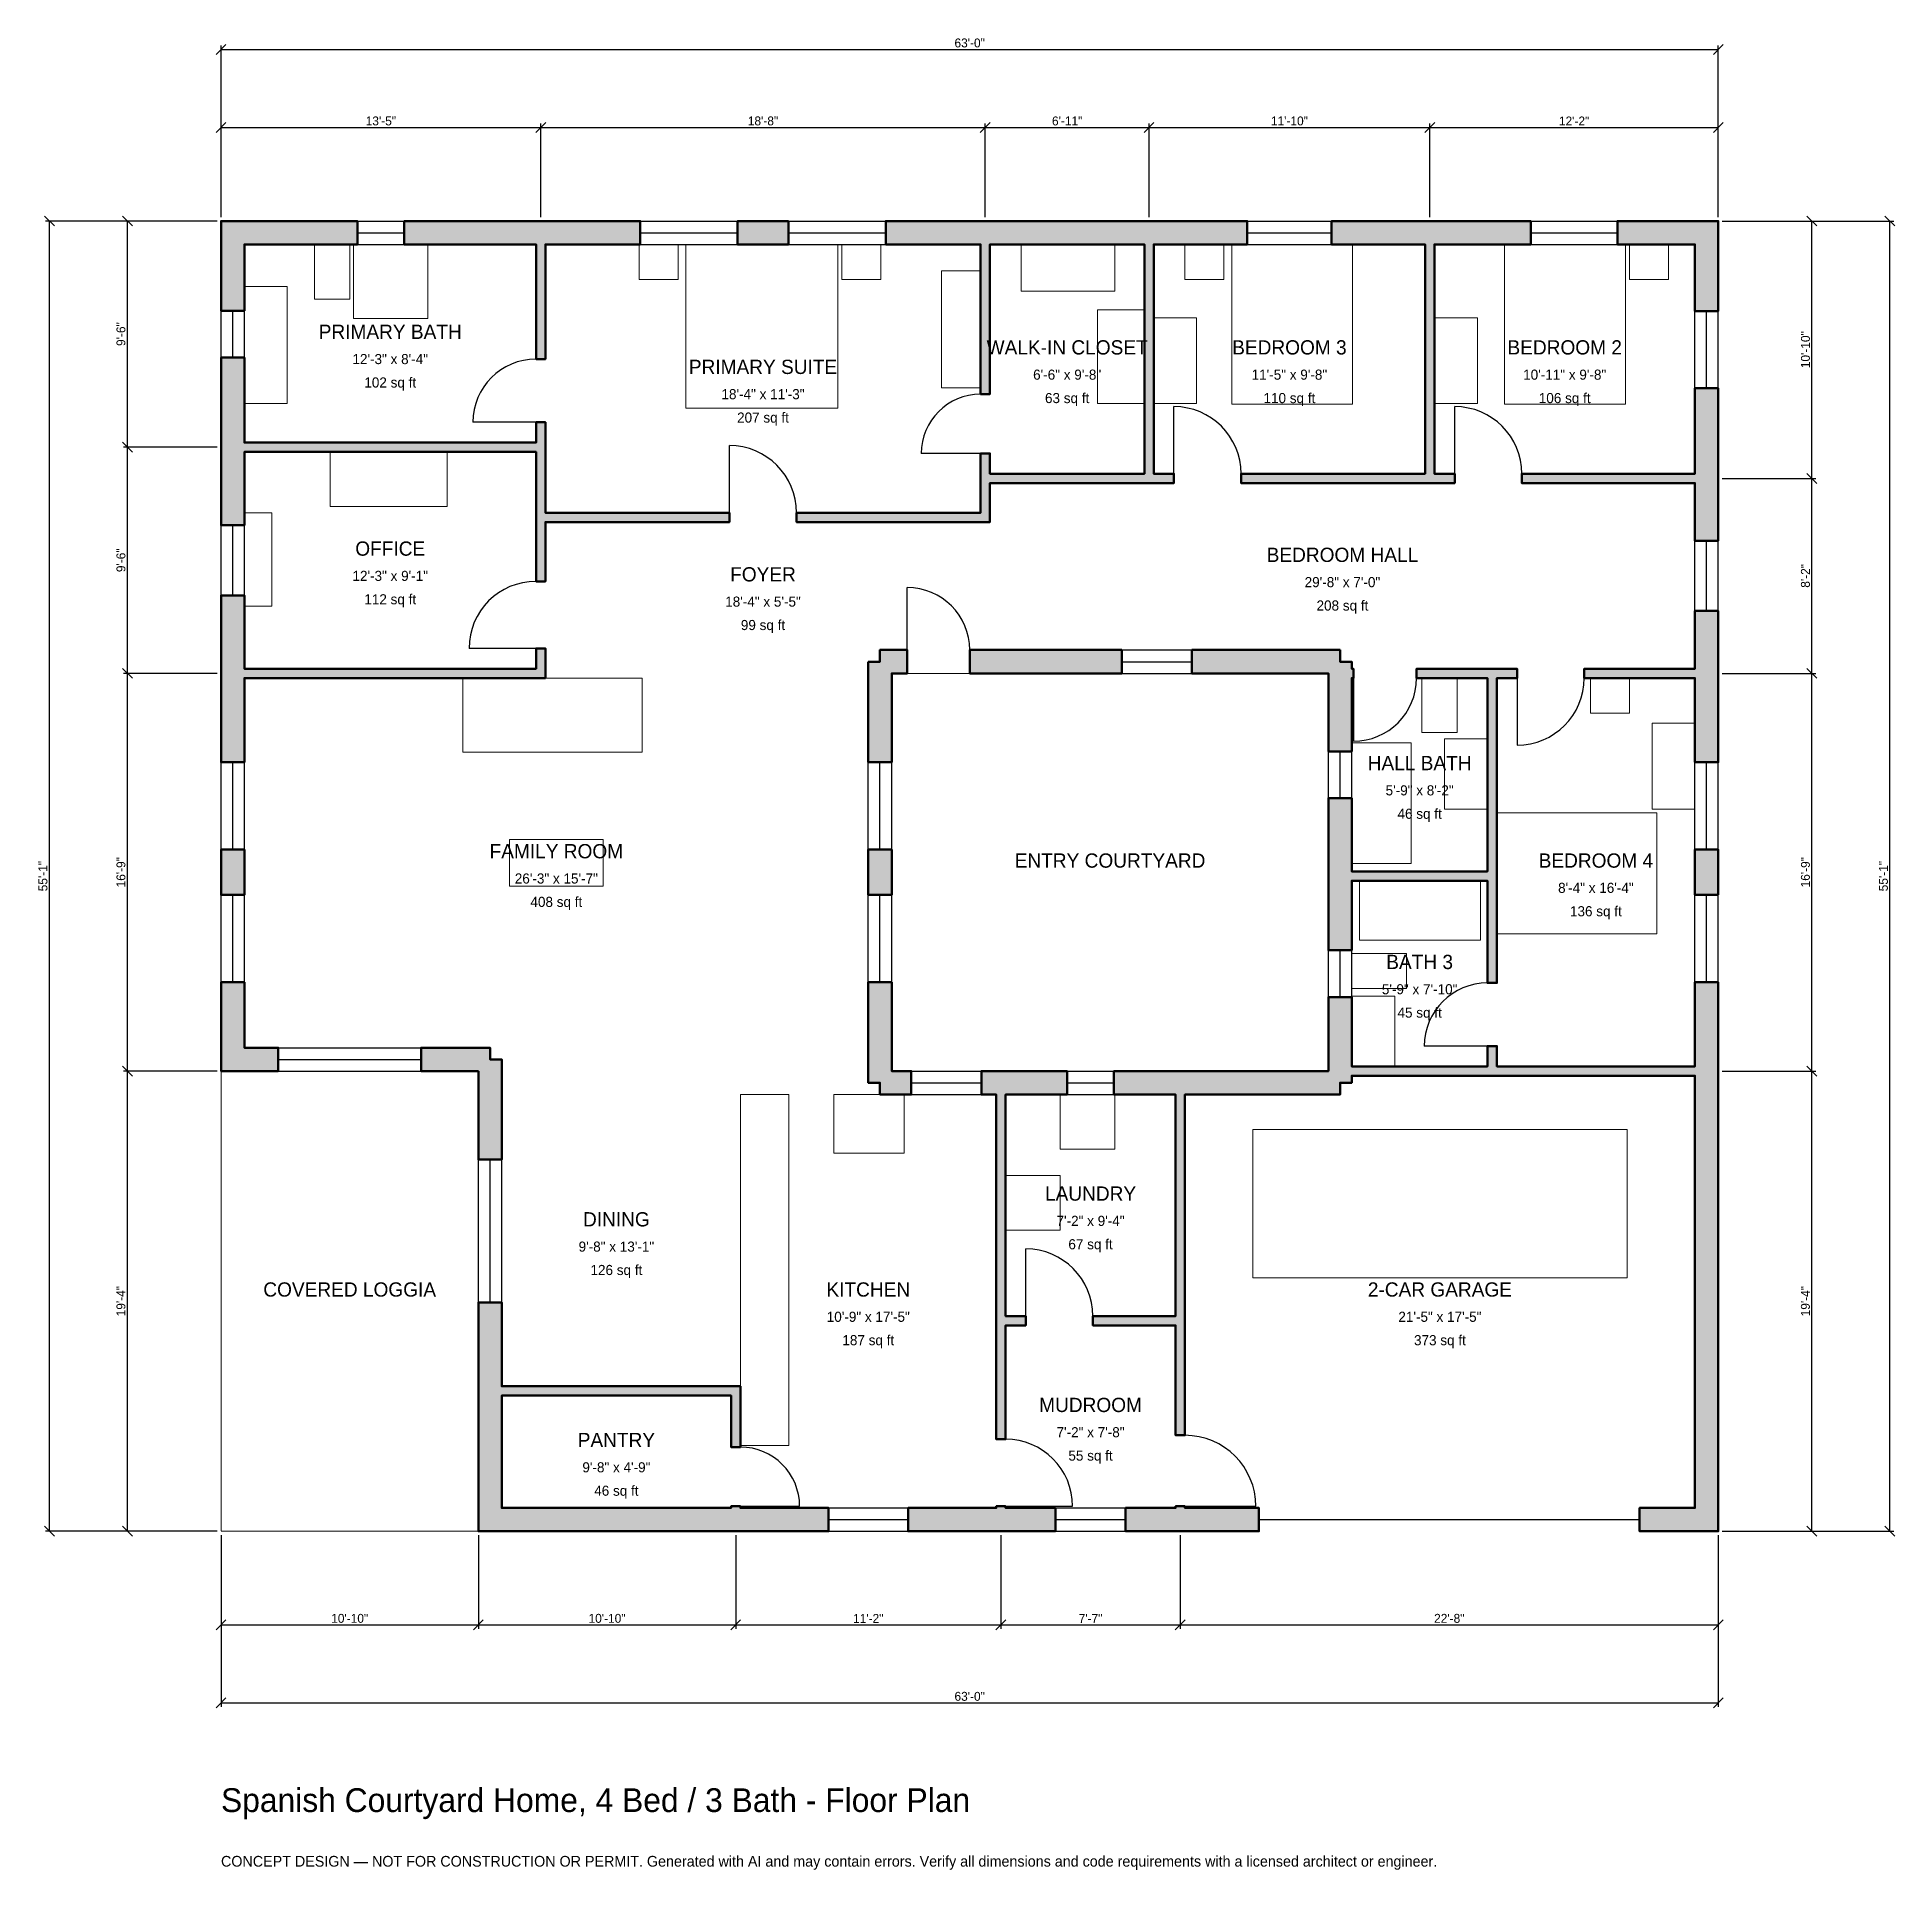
# Model space of a CAD drawing. Header units: inches. Extents: x -93 to 845, y -171 to 754.
import ezdxf
from ezdxf.enums import TextEntityAlignment as Align

# ---------------------------------------------------------------- set-up
doc = ezdxf.new("R2010")
doc.units = ezdxf.units.IN
doc.header["$MEASUREMENT"] = 0
doc.linetypes.add('DASHED', pattern=[0.6, 0.5, -0.1])
for name, color, linetype, lineweight in [('A-ANNO-DIMS', 1, 'Continuous', 13), ('A-ANNO-TEXT', 7, 'Continuous', 18), ('A-AREA-IDEN', 7, 'Continuous', 18), ('A-DOOR', 2, 'Continuous', 25), ('A-FLOR-FIXT', 9, 'Continuous', 13), ('A-FURN', 9, 'Continuous', 13), ('A-GLAZ', 4, 'Continuous', 25), ('A-SITE-PAVE', 8, 'Continuous', 13), ('A-WALL', 7, 'Continuous', 50), ('A-WALL-PATT', 8, 'Continuous', 13)]:
    doc.layers.add(name, color=color, linetype=linetype, lineweight=lineweight)
doc.dimstyles.new('PLAN', dxfattribs={"dimtxt": 4.5, "dimasz": 3, "dimexe": 2, "dimexo": 2, "dimgap": 1, "dimtad": 1, "dimdec": 0, "dimlunit": 4, "dimtsz": 2.5, "dimcen": 2.5, "dimclrd": 1, "dimclre": 1, "dimazin": 3, "dimtfac": 1, "dimtmove": 0, "dimatfit": 3})

msp = doc.modelspace()

# ---------------------------------------------------------------- hatches: boundary and pattern name
at = {"layer": 'A-WALL-PATT'}
h = msp.add_hatch(dxfattribs=at)
h.set_pattern_fill('ANSI31', color=8, scale=0.8)
h.paths.add_polyline_path([(253.937, 0), (141.7323, 0), (141.7323, 0), (129.9213, 0), (129.9213, 0), (129.9212, 0), (129.9212, 11.811), (129.9213, 11.811), (129.9213, 64.9606), (129.9213, 68.5039), (129.9212, 68.5039), (129.9212, 73.2283), (129.9213, 73.2283), (129.9213, 76.7717), (129.9213, 115.5512), (141.7323, 115.5512), (141.7323, 76.7717), (141.7323, 73.2283), (257.4803, 73.2283), (262.2047, 73.2283), (262.2047, 68.5039), (262.2047, 42.5197), (257.4803, 42.5197), (257.4803, 68.5039), (141.7323, 68.5039), (141.7323, 64.9606), (141.7323, 11.811), (253.937, 11.811), (257.4803, 11.811), (257.4803, 12.5984), (262.2047, 12.5984), (262.2047, 11.811), (265.748, 11.811), (306.6929, 11.811), (306.6929, 0), (265.748, 0), (262.2047, 0), (262.2047, 0), (257.4803, 0), (257.4803, 0), (253.937, 0)])
h.paths.add_polyline_path([(129.9213, 232.2835), (100.9843, 232.2835), (100.9843, 244.0945), (135.8268, 244.0945), (135.8268, 238.189), (141.7323, 238.189), (141.7323, 187.5984), (129.9213, 187.5984), (129.9213, 232.2835)])
h.paths.add_polyline_path([(11.811, 232.2835), (11.811, 232.2834), (0, 232.2834), (0, 232.2834), (0, 232.2835), (0, 232.2835), (0, 244.0945), (0, 244.0945), (0, 277.1654), (11.811, 277.1654), (11.811, 244.0945), (28.937, 244.0945), (28.937, 232.2835), (11.811, 232.2835)])
h.paths.add_polyline_path([(0, 344.0945), (11.811, 344.0945), (11.811, 321.2598), (0, 321.2598), (0, 344.0945)])
h.paths.add_polyline_path([(0, 427.1654), (0, 430.7087), (0, 430.7087), (0, 435.4331), (0, 435.4331), (0, 438.9764), (0, 472.4409), (11.811, 472.4409), (11.811, 438.9764), (11.811, 435.4331), (159.0551, 435.4331), (159.0551, 445.6693), (163.7795, 445.6693), (163.7795, 435.4331), (163.7795, 430.7087), (159.0551, 430.7087), (11.811, 430.7087), (11.811, 427.1654), (11.811, 388.189), (0, 388.189), (0, 427.1654)])
h.paths.add_polyline_path([(0, 541.3386), (0, 544.8819), (0, 544.8819), (0, 549.6063), (0, 549.6063), (0, 553.1496), (0, 592.5197), (11.811, 592.5197), (11.811, 553.1496), (11.811, 549.6063), (159.0551, 549.6063), (159.0551, 559.8425), (163.7795, 559.8425), (163.7795, 549.6063), (163.7795, 544.8819), (163.7795, 514.1732), (256.6929, 514.1732), (256.6929, 509.4488), (163.7795, 509.4488), (163.7795, 479.5276), (159.0551, 479.5276), (159.0551, 509.4488), (159.0551, 514.1732), (159.0551, 544.8819), (11.811, 544.8819), (11.811, 541.3386), (11.811, 507.874), (0, 507.874), (0, 541.3386)])
h.paths.add_polyline_path([(0, 649.6063), (0, 649.6063), (0, 661.4173), (0, 661.4173), (0, 661.4174), (0, 661.4174), (11.811, 661.4174), (11.811, 661.4173), (68.8976, 661.4173), (68.8976, 649.6063), (11.811, 649.6063), (11.811, 616.1417), (0, 616.1417), (0, 649.6063)])
h.paths.add_polyline_path([(155.5118, 661.4173), (159.0551, 661.4173), (159.0551, 661.4174), (163.7795, 661.4174), (163.7795, 661.4173), (167.3228, 661.4173), (211.6142, 661.4173), (211.6142, 649.6063), (167.3228, 649.6063), (163.7795, 649.6063), (163.7795, 591.7323), (159.0551, 591.7323), (159.0551, 649.6063), (155.5118, 649.6063), (92.5197, 649.6063), (92.5197, 661.4173), (155.5118, 661.4173)])
h.paths.add_polyline_path([(286.4173, 661.4173), (286.4173, 649.6063), (260.8268, 649.6063), (260.8268, 661.4173), (286.4173, 661.4173)])
h.paths.add_polyline_path([(379.9213, 661.4173), (383.4646, 661.4173), (383.4646, 661.4174), (388.189, 661.4174), (388.189, 661.4173), (391.7323, 661.4173), (462.5984, 661.4173), (466.1417, 661.4173), (466.1417, 661.4174), (470.8661, 661.4174), (470.8661, 661.4173), (474.4094, 661.4173), (518.1102, 661.4173), (518.1102, 649.6063), (474.4094, 649.6063), (470.8661, 649.6063), (470.8661, 533.8583), (481.1024, 533.8583), (481.1024, 529.1339), (470.8661, 529.1339), (466.1417, 529.1339), (388.189, 529.1339), (388.189, 514.1732), (388.189, 509.4488), (383.4646, 509.4488), (290.5512, 509.4488), (290.5512, 514.1732), (383.4646, 514.1732), (383.4646, 529.1339), (383.4646, 533.8583), (383.4646, 544.0945), (388.189, 544.0945), (388.189, 533.8583), (466.1417, 533.8583), (466.1417, 649.6063), (462.5984, 649.6063), (391.7323, 649.6063), (388.189, 649.6063), (388.189, 574.0157), (383.4646, 574.0157), (383.4646, 649.6063), (379.9213, 649.6063), (335.6299, 649.6063), (335.6299, 661.4173), (379.9213, 661.4173)])
h.paths.add_polyline_path([(604.3307, 661.4173), (607.874, 661.4173), (607.874, 661.4174), (612.5984, 661.4174), (612.5984, 661.4173), (616.1417, 661.4173), (661.2205, 661.4173), (661.2205, 649.6063), (616.1417, 649.6063), (612.5984, 649.6063), (612.5984, 533.8583), (622.8346, 533.8583), (622.8346, 529.1339), (612.5984, 529.1339), (607.874, 529.1339), (514.9606, 529.1339), (514.9606, 533.8583), (607.874, 533.8583), (607.874, 649.6063), (604.3307, 649.6063), (560.6299, 649.6063), (560.6299, 661.4173), (604.3307, 661.4173)])
h.paths.add_polyline_path([(744.0945, 661.4173), (744.0945, 661.4174), (755.9055, 661.4174), (755.9055, 661.4173), (755.9056, 661.4173), (755.9056, 649.6063), (755.9055, 649.6063), (755.9055, 615.9449), (744.0945, 615.9449), (744.0945, 649.6063), (704.9213, 649.6063), (704.9213, 661.4173), (744.0945, 661.4173)])
h.paths.add_polyline_path([(755.9055, 537.4016), (755.9055, 537.4016), (755.9055, 533.8583), (755.9056, 533.8583), (755.9056, 529.1339), (755.9055, 529.1339), (755.9055, 500), (744.0945, 500), (744.0945, 525.5906), (744.0945, 525.5906), (744.0945, 529.1339), (656.6929, 529.1339), (656.6929, 533.8583), (744.0945, 533.8583), (744.0945, 576.9685), (755.9055, 576.9685), (755.9055, 537.4016)])
h.paths.add_polyline_path([(755.9055, 435.4331), (755.9056, 435.4331), (755.9056, 430.7087), (755.9055, 430.7087), (755.9055, 427.1654), (755.9055, 427.1654), (755.9055, 388.189), (744.0945, 388.189), (744.0945, 430.7087), (688.189, 430.7087), (688.189, 435.4331), (744.0945, 435.4331), (744.0945, 438.9764), (744.0945, 438.9764), (744.0945, 464.5669), (755.9055, 464.5669), (755.9055, 435.4331)])
h.paths.add_polyline_path([(755.9055, 321.2598), (744.0945, 321.2598), (744.0945, 344.0945), (755.9055, 344.0945), (755.9055, 321.2598)])
h.paths.add_polyline_path([(755.9055, 238.189), (755.9055, 238.189), (755.9055, 234.6457), (755.9056, 234.6457), (755.9056, 229.9213), (755.9055, 229.9213), (755.9055, 11.811), (755.9056, 11.811), (755.9056, 0), (755.9056, 0), (755.9055, 0), (755.9055, 0), (744.0945, 0), (744.0945, 0), (716.1417, 0), (716.1417, 11.811), (744.0945, 11.811), (744.0945, 226.378), (744.0945, 226.378), (744.0945, 229.9213), (644.0945, 229.9213), (639.3701, 229.9213), (570.8661, 229.9213), (570.8661, 226.378), (564.9606, 226.378), (564.9606, 220.4724), (490.1575, 220.4724), (486.6142, 220.4724), (486.6142, 108.6614), (486.6142, 103.937), (486.6142, 48.4252), (481.8898, 48.4252), (481.8898, 103.937), (440.1575, 103.937), (440.1575, 108.6614), (481.8898, 108.6614), (481.8898, 220.4724), (478.3465, 220.4724), (450.7874, 220.4724), (450.7874, 232.2835), (478.3465, 232.2835), (481.8898, 232.2835), (481.8898, 232.2835), (486.6142, 232.2835), (486.6142, 232.2835), (490.1575, 232.2835), (556.6929, 232.2835), (556.6929, 232.2835), (559.0551, 232.2835), (559.0551, 234.6457), (559.0551, 234.6457), (559.0551, 269.685), (570.8661, 269.685), (570.8661, 234.6457), (639.3701, 234.6457), (639.3701, 244.8819), (644.0945, 244.8819), (644.0945, 234.6457), (744.0945, 234.6457), (744.0945, 277.1654), (755.9055, 277.1654), (755.9055, 238.189)])
h.paths.add_polyline_path([(490.1575, 0), (486.6142, 0), (486.6142, 0), (481.8898, 0), (481.8898, 0), (478.3465, 0), (456.6929, 0), (456.6929, 11.811), (478.3465, 11.811), (481.8898, 11.811), (481.8898, 12.5984), (486.6142, 12.5984), (486.6142, 11.811), (490.1575, 11.811), (524.0157, 11.811), (524.0157, 0), (490.1575, 0)])
h.paths.add_polyline_path([(399.6063, 0), (396.063, 0), (396.063, 0), (391.3386, 0), (391.3386, 0), (387.7953, 0), (346.8504, 0), (346.8504, 11.811), (387.7953, 11.811), (391.3386, 11.811), (391.3386, 12.5984), (396.063, 12.5984), (396.063, 11.811), (399.6063, 11.811), (421.2598, 11.811), (421.2598, 0), (399.6063, 0)])
h.paths.add_polyline_path([(391.3386, 103.937), (391.3386, 108.6614), (391.3386, 220.4724), (387.7953, 220.4724), (383.8583, 220.4724), (383.8583, 232.2835), (387.7953, 232.2835), (391.3386, 232.2835), (391.3386, 232.2835), (396.063, 232.2835), (396.063, 232.2835), (399.6063, 232.2835), (427.1654, 232.2835), (427.1654, 220.4724), (399.6063, 220.4724), (396.063, 220.4724), (396.063, 108.6614), (406.2992, 108.6614), (406.2992, 103.937), (396.063, 103.937), (396.063, 46.4567), (391.3386, 46.4567), (391.3386, 103.937)])
h.paths.add_polyline_path([(332.6772, 220.4724), (332.6772, 226.378), (326.7717, 226.378), (326.7717, 277.1654), (338.5827, 277.1654), (338.5827, 232.2835), (348.4252, 232.2835), (348.4252, 220.4724), (332.6772, 220.4724)])
h.paths.add_polyline_path([(326.7717, 344.0945), (338.5827, 344.0945), (338.5827, 321.2598), (326.7717, 321.2598), (326.7717, 344.0945)])
h.paths.add_polyline_path([(326.7717, 438.9764), (332.6772, 438.9764), (332.6772, 444.8819), (346.4567, 444.8819), (346.4567, 433.0709), (338.5827, 433.0709), (338.5827, 388.189), (326.7717, 388.189), (326.7717, 438.9764)])
h.paths.add_polyline_path([(379.9213, 444.8819), (391.7323, 444.8819), (454.7244, 444.8819), (454.7244, 433.0709), (391.7323, 433.0709), (379.9213, 433.0709), (377.9528, 433.0709), (377.9528, 444.8819), (379.9213, 444.8819)])
h.paths.add_polyline_path([(564.9606, 444.8819), (564.9606, 438.9764), (570.8661, 438.9764), (570.8661, 435.4331), (571.6535, 435.4331), (571.6535, 430.7087), (570.8661, 430.7087), (570.8661, 393.7008), (559.0551, 393.7008), (559.0551, 430.7087), (559.0551, 430.7087), (559.0551, 433.0708), (556.6929, 433.0708), (556.6929, 433.0709), (490.1575, 433.0709), (490.1575, 444.8819), (564.9606, 444.8819)])
h.paths.add_polyline_path([(639.3701, 435.4331), (644.0945, 435.4331), (654.3307, 435.4331), (654.3307, 430.7087), (644.0945, 430.7087), (644.0945, 333.0709), (644.0945, 328.3465), (644.0945, 276.7717), (639.3701, 276.7717), (639.3701, 328.3465), (570.8661, 328.3465), (570.8661, 324.8031), (570.8661, 293.3071), (559.0551, 293.3071), (559.0551, 324.8031), (559.0551, 328.3465), (559.0551, 328.3465), (559.0551, 333.0709), (559.0551, 333.0709), (559.0551, 336.6142), (559.0551, 370.0787), (570.8661, 370.0787), (570.8661, 336.6142), (570.8661, 333.0709), (639.3701, 333.0709), (639.3701, 430.7087), (603.5433, 430.7087), (603.5433, 435.4331), (639.3701, 435.4331)])

# ---------------------------------------------------------------- linework, layer by layer
at = {"layer": 'A-DOOR'}
for p, q in [((481.1024, 533.8583), (481.1024, 567.7165)), ((622.8346, 533.8583), (622.8346, 567.7165)), ((159.0551, 559.8425), (127.1654, 559.8425)), ((256.6929, 514.1732), (256.6929, 548.0315)), ((383.4646, 544.0945), (353.5433, 544.0945)), ((346.4567, 444.8819), (346.4567, 476.378)), ((159.0551, 445.6693), (125.1969, 445.6693)), ((571.6535, 430.7087), (571.6535, 398.8189)), ((654.3307, 430.7087), (654.3307, 396.8504)), ((639.3701, 244.8819), (607.4803, 244.8819)), ((406.2992, 108.6614), (406.2992, 142.5197)), ((262.2047, 12.5984), (292.126, 12.5984)), ((396.063, 12.5984), (429.9213, 12.5984)), ((486.6142, 12.5984), (522.4409, 12.5984))]:
    msp.add_line(p, q, dxfattribs=at)
at = {"layer": 'A-DOOR', "linetype": 'DASHED'}
msp.add_line((524.0157, 5.9055), (716.1417, 5.9055), dxfattribs=at)
at = {"layer": 'A-DOOR'}
for centre, radius, start, end in [((159.0551, 559.8425), 31.8898, 90, 180), ((383.4646, 544.0945), 29.9213, 90, 180), ((481.1024, 533.8583), 33.8583, 0, 90), ((622.8346, 533.8583), 33.8583, 0, 90), ((256.6929, 514.1732), 33.8583, 0, 90), ((159.0551, 445.6693), 33.8583, 90, 180), ((346.4567, 444.8819), 31.4961, 0, 90), ((571.6535, 430.7087), 31.8898, 270, 360), ((654.3307, 430.7087), 33.8583, 270, 360), ((639.3701, 244.8819), 31.8898, 90, 180), ((406.2992, 108.6614), 33.8583, 0, 90), ((486.6142, 12.5984), 35.8268, 0, 90), ((262.2047, 12.5984), 29.9213, 0, 90), ((396.063, 12.5984), 33.8583, 0, 90)]:
    msp.add_arc(centre, radius, start, end, dxfattribs=at)
at = {"layer": 'A-FLOR-FIXT'}
for points in [[(47.2441, 622.0472), (64.9606, 622.0472), (64.9606, 649.6063), (47.2441, 649.6063)], [(66.9291, 612.2047), (104.3307, 612.2047), (104.3307, 649.6063), (66.9291, 649.6063)], [(11.811, 569.2913), (33.4646, 569.2913), (33.4646, 628.3465), (11.811, 628.3465)], [(606.2992, 403.1496), (624.0157, 403.1496), (624.0157, 430.7087), (606.2992, 430.7087)], [(570.8661, 337.0079), (600.7874, 337.0079), (600.7874, 398.0315), (570.8661, 398.0315)], [(617.7165, 364.5669), (639.3701, 364.5669), (639.3701, 400), (617.7165, 400)], [(574.8031, 298.4252), (635.8268, 298.4252), (635.8268, 328.3465), (574.8031, 328.3465)], [(570.8661, 274.0157), (598.4252, 274.0157), (598.4252, 291.7323), (570.8661, 291.7323)], [(570.8661, 234.6457), (592.5197, 234.6457), (592.5197, 270.0787), (570.8661, 270.0787)], [(262.2047, 43.3071), (286.6142, 43.3071), (286.6142, 220.4724), (262.2047, 220.4724)]]:
    msp.add_lwpolyline(points, close=True, dxfattribs=at)
at = {"layer": 'A-FURN'}
for points in [[(211.0236, 631.8898), (230.7087, 631.8898), (230.7087, 649.6063), (211.0236, 649.6063)], [(234.6457, 566.9291), (311.4173, 566.9291), (311.4173, 649.6063), (234.6457, 649.6063)], [(313.3858, 631.8898), (333.0709, 631.8898), (333.0709, 649.6063), (313.3858, 649.6063)], [(403.937, 625.9843), (451.1811, 625.9843), (451.1811, 649.6063), (403.937, 649.6063)], [(486.6142, 631.8898), (506.2992, 631.8898), (506.2992, 649.6063), (486.6142, 649.6063)], [(510.2362, 568.8976), (571.2598, 568.8976), (571.2598, 649.6063), (510.2362, 649.6063)], [(648.0315, 568.8976), (709.0551, 568.8976), (709.0551, 649.6063), (648.0315, 649.6063)], [(711.0236, 631.8898), (730.7087, 631.8898), (730.7087, 649.6063), (711.0236, 649.6063)], [(363.7795, 577.1654), (383.4646, 577.1654), (383.4646, 636.2205), (363.7795, 636.2205)], [(442.5197, 569.2913), (466.1417, 569.2913), (466.1417, 616.5354), (442.5197, 616.5354)], [(470.8661, 569.2913), (492.5197, 569.2913), (492.5197, 612.5984), (470.8661, 612.5984)], [(612.5984, 569.2913), (634.252, 569.2913), (634.252, 612.5984), (612.5984, 612.5984)], [(55.1181, 517.3228), (114.1732, 517.3228), (114.1732, 544.8819), (55.1181, 544.8819)], [(11.811, 466.9291), (25.5906, 466.9291), (25.5906, 514.1732), (11.811, 514.1732)], [(122.0472, 393.3071), (212.5984, 393.3071), (212.5984, 430.7087), (122.0472, 430.7087)], [(691.3386, 412.9921), (711.0236, 412.9921), (711.0236, 430.7087), (691.3386, 430.7087)], [(722.4409, 364.5669), (744.0945, 364.5669), (744.0945, 407.874), (722.4409, 407.874)], [(644.0945, 301.5748), (724.8031, 301.5748), (724.8031, 362.5984), (644.0945, 362.5984)], [(145.6693, 325.5906), (192.9134, 325.5906), (192.9134, 349.2126), (145.6693, 349.2126)], [(309.4488, 190.9449), (344.8819, 190.9449), (344.8819, 220.4724), (309.4488, 220.4724)], [(423.622, 192.9134), (451.1811, 192.9134), (451.1811, 220.4724), (423.622, 220.4724)], [(520.8661, 127.9528), (709.8425, 127.9528), (709.8425, 202.7559), (520.8661, 202.7559)], [(396.063, 151.9685), (423.622, 151.9685), (423.622, 179.5276), (396.063, 179.5276)]]:
    msp.add_lwpolyline(points, close=True, dxfattribs=at)
at = {"layer": 'A-GLAZ'}
for p, q in [((68.8976, 661.4173), (92.5197, 661.4173)), ((211.6142, 661.4173), (260.8268, 661.4173)), ((286.4173, 661.4173), (335.6299, 661.4173)), ((518.1102, 661.4173), (560.6299, 661.4173)), ((661.2205, 661.4173), (704.9213, 661.4173)), ((68.8976, 655.5118), (92.5197, 655.5118)), ((68.8976, 649.6063), (92.5197, 649.6063)), ((211.6142, 655.5118), (260.8268, 655.5118)), ((211.6142, 649.6063), (260.8268, 649.6063)), ((286.4173, 655.5118), (335.6299, 655.5118)), ((286.4173, 649.6063), (335.6299, 649.6063)), ((518.1102, 655.5118), (560.6299, 655.5118)), ((518.1102, 649.6063), (560.6299, 649.6063)), ((661.2205, 655.5118), (704.9213, 655.5118)), ((661.2205, 649.6063), (704.9213, 649.6063)), ((0, 592.5197), (0, 616.1417)), ((5.9055, 592.5197), (5.9055, 616.1417)), ((11.811, 592.5197), (11.811, 616.1417)), ((744.0945, 576.9685), (744.0945, 615.9449)), ((750, 576.9685), (750, 615.9449)), ((755.9055, 576.9685), (755.9055, 615.9449)), ((0, 472.4409), (0, 507.874)), ((5.9055, 472.4409), (5.9055, 507.874)), ((11.811, 472.4409), (11.811, 507.874)), ((744.0945, 464.5669), (744.0945, 500)), ((750, 464.5669), (750, 500)), ((755.9055, 464.5669), (755.9055, 500)), ((454.7244, 444.8819), (490.1575, 444.8819)), ((454.7244, 438.9764), (490.1575, 438.9764)), ((454.7244, 433.0709), (490.1575, 433.0709)), ((0, 344.0945), (0, 388.189)), ((5.9055, 344.0945), (5.9055, 388.189)), ((11.811, 344.0945), (11.811, 388.189)), ((326.7717, 344.0945), (326.7717, 388.189)), ((332.6772, 344.0945), (332.6772, 388.189)), ((338.5827, 344.0945), (338.5827, 388.189)), ((559.0551, 370.0787), (559.0551, 393.7008)), ((564.9606, 370.0787), (564.9606, 393.7008)), ((570.8661, 370.0787), (570.8661, 393.7008)), ((744.0945, 344.0945), (744.0945, 388.189)), ((750, 344.0945), (750, 388.189)), ((755.9055, 344.0945), (755.9055, 388.189)), ((0, 277.1654), (0, 321.2598)), ((5.9055, 277.1654), (5.9055, 321.2598)), ((11.811, 277.1654), (11.811, 321.2598)), ((326.7717, 277.1654), (326.7717, 321.2598)), ((332.6772, 277.1654), (332.6772, 321.2598)), ((338.5827, 277.1654), (338.5827, 321.2598)), ((744.0945, 277.1654), (744.0945, 321.2598)), ((750, 277.1654), (750, 321.2598)), ((755.9055, 277.1654), (755.9055, 321.2598)), ((559.0551, 269.685), (559.0551, 293.3071)), ((564.9606, 269.685), (564.9606, 293.3071)), ((570.8661, 269.685), (570.8661, 293.3071)), ((28.937, 244.0945), (100.9843, 244.0945)), ((28.937, 238.189), (100.9843, 238.189)), ((28.937, 232.2835), (100.9843, 232.2835)), ((348.4252, 232.2835), (383.8583, 232.2835)), ((348.4252, 226.378), (383.8583, 226.378)), ((427.1654, 232.2835), (450.7874, 232.2835)), ((427.1654, 226.378), (450.7874, 226.378)), ((348.4252, 220.4724), (383.8583, 220.4724)), ((427.1654, 220.4724), (450.7874, 220.4724)), ((129.9213, 115.5512), (129.9213, 187.5984)), ((135.8268, 115.5512), (135.8268, 187.5984)), ((141.7323, 115.5512), (141.7323, 187.5984)), ((306.6929, 11.811), (346.8504, 11.811)), ((421.2598, 11.811), (456.6929, 11.811)), ((306.6929, 5.9055), (346.8504, 5.9055)), ((306.6929, 0), (346.8504, 0)), ((421.2598, 5.9055), (456.6929, 5.9055)), ((421.2598, 0), (456.6929, 0))]:
    msp.add_line(p, q, dxfattribs=at)
at = {"layer": 'A-SITE-PAVE', "linetype": 'DASHED'}
for points in [[(338.5827, 232.2835), (559.0551, 232.2835), (559.0551, 433.0709), (338.5827, 433.0709)], [(0, 0), (129.9213, 0), (129.9213, 232.2835), (0, 232.2835)]]:
    msp.add_lwpolyline(points, close=True, dxfattribs=at)
at = {"layer": 'A-WALL'}
for points in [[(0, 649.6063), (0, 649.6063), (0, 661.4173), (0, 661.4173), (0, 661.4174), (0, 661.4174), (11.811, 661.4174), (11.811, 661.4173), (68.8976, 661.4173), (68.8976, 649.6063), (11.811, 649.6063), (11.811, 616.1417), (0, 616.1417), (0, 649.6063)], [(155.5118, 661.4173), (159.0551, 661.4173), (159.0551, 661.4174), (163.7795, 661.4174), (163.7795, 661.4173), (167.3228, 661.4173), (211.6142, 661.4173), (211.6142, 649.6063), (167.3228, 649.6063), (163.7795, 649.6063), (163.7795, 591.7323), (159.0551, 591.7323), (159.0551, 649.6063), (155.5118, 649.6063), (92.5197, 649.6063), (92.5197, 661.4173), (155.5118, 661.4173)], [(286.4173, 661.4173), (286.4173, 649.6063), (260.8268, 649.6063), (260.8268, 661.4173), (286.4173, 661.4173)], [(379.9213, 661.4173), (383.4646, 661.4173), (383.4646, 661.4174), (388.189, 661.4174), (388.189, 661.4173), (391.7323, 661.4173), (462.5984, 661.4173), (466.1417, 661.4173), (466.1417, 661.4174), (470.8661, 661.4174), (470.8661, 661.4173), (474.4094, 661.4173), (518.1102, 661.4173), (518.1102, 649.6063), (474.4094, 649.6063), (470.8661, 649.6063), (470.8661, 533.8583), (481.1024, 533.8583), (481.1024, 529.1339), (470.8661, 529.1339), (466.1417, 529.1339), (388.189, 529.1339), (388.189, 514.1732), (388.189, 509.4488), (383.4646, 509.4488), (290.5512, 509.4488), (290.5512, 514.1732), (383.4646, 514.1732), (383.4646, 529.1339), (383.4646, 533.8583), (383.4646, 544.0945), (388.189, 544.0945), (388.189, 533.8583), (466.1417, 533.8583), (466.1417, 649.6063), (462.5984, 649.6063), (391.7323, 649.6063), (388.189, 649.6063), (388.189, 574.0157), (383.4646, 574.0157), (383.4646, 649.6063), (379.9213, 649.6063), (335.6299, 649.6063), (335.6299, 661.4173), (379.9213, 661.4173)], [(604.3307, 661.4173), (607.874, 661.4173), (607.874, 661.4174), (612.5984, 661.4174), (612.5984, 661.4173), (616.1417, 661.4173), (661.2205, 661.4173), (661.2205, 649.6063), (616.1417, 649.6063), (612.5984, 649.6063), (612.5984, 533.8583), (622.8346, 533.8583), (622.8346, 529.1339), (612.5984, 529.1339), (607.874, 529.1339), (514.9606, 529.1339), (514.9606, 533.8583), (607.874, 533.8583), (607.874, 649.6063), (604.3307, 649.6063), (560.6299, 649.6063), (560.6299, 661.4173), (604.3307, 661.4173)], [(744.0945, 661.4173), (744.0945, 661.4174), (755.9055, 661.4174), (755.9055, 661.4173), (755.9056, 661.4173), (755.9056, 649.6063), (755.9055, 649.6063), (755.9055, 615.9449), (744.0945, 615.9449), (744.0945, 649.6063), (704.9213, 649.6063), (704.9213, 661.4173), (744.0945, 661.4173)], [(0, 541.3386), (0, 544.8819), (0, 544.8819), (0, 549.6063), (0, 549.6063), (0, 553.1496), (0, 592.5197), (11.811, 592.5197), (11.811, 553.1496), (11.811, 549.6063), (159.0551, 549.6063), (159.0551, 559.8425), (163.7795, 559.8425), (163.7795, 549.6063), (163.7795, 544.8819), (163.7795, 514.1732), (256.6929, 514.1732), (256.6929, 509.4488), (163.7795, 509.4488), (163.7795, 479.5276), (159.0551, 479.5276), (159.0551, 509.4488), (159.0551, 514.1732), (159.0551, 544.8819), (11.811, 544.8819), (11.811, 541.3386), (11.811, 507.874), (0, 507.874), (0, 541.3386)], [(755.9055, 537.4016), (755.9055, 537.4016), (755.9055, 533.8583), (755.9056, 533.8583), (755.9056, 529.1339), (755.9055, 529.1339), (755.9055, 500), (744.0945, 500), (744.0945, 525.5906), (744.0945, 525.5906), (744.0945, 529.1339), (656.6929, 529.1339), (656.6929, 533.8583), (744.0945, 533.8583), (744.0945, 576.9685), (755.9055, 576.9685), (755.9055, 537.4016)], [(0, 427.1654), (0, 430.7087), (0, 430.7087), (0, 435.4331), (0, 435.4331), (0, 438.9764), (0, 472.4409), (11.811, 472.4409), (11.811, 438.9764), (11.811, 435.4331), (159.0551, 435.4331), (159.0551, 445.6693), (163.7795, 445.6693), (163.7795, 435.4331), (163.7795, 430.7087), (159.0551, 430.7087), (11.811, 430.7087), (11.811, 427.1654), (11.811, 388.189), (0, 388.189), (0, 427.1654)], [(755.9055, 435.4331), (755.9056, 435.4331), (755.9056, 430.7087), (755.9055, 430.7087), (755.9055, 427.1654), (755.9055, 427.1654), (755.9055, 388.189), (744.0945, 388.189), (744.0945, 430.7087), (688.189, 430.7087), (688.189, 435.4331), (744.0945, 435.4331), (744.0945, 438.9764), (744.0945, 438.9764), (744.0945, 464.5669), (755.9055, 464.5669), (755.9055, 435.4331)], [(326.7717, 438.9764), (332.6772, 438.9764), (332.6772, 444.8819), (346.4567, 444.8819), (346.4567, 433.0709), (338.5827, 433.0709), (338.5827, 388.189), (326.7717, 388.189), (326.7717, 438.9764)], [(379.9213, 444.8819), (391.7323, 444.8819), (454.7244, 444.8819), (454.7244, 433.0709), (391.7323, 433.0709), (379.9213, 433.0709), (377.9528, 433.0709), (377.9528, 444.8819), (379.9213, 444.8819)], [(564.9606, 444.8819), (564.9606, 438.9764), (570.8661, 438.9764), (570.8661, 435.4331), (571.6535, 435.4331), (571.6535, 430.7087), (570.8661, 430.7087), (570.8661, 393.7008), (559.0551, 393.7008), (559.0551, 430.7087), (559.0551, 430.7087), (559.0551, 433.0708), (556.6929, 433.0708), (556.6929, 433.0709), (490.1575, 433.0709), (490.1575, 444.8819), (564.9606, 444.8819)], [(639.3701, 435.4331), (644.0945, 435.4331), (654.3307, 435.4331), (654.3307, 430.7087), (644.0945, 430.7087), (644.0945, 333.0709), (644.0945, 328.3465), (644.0945, 276.7717), (639.3701, 276.7717), (639.3701, 328.3465), (570.8661, 328.3465), (570.8661, 324.8031), (570.8661, 293.3071), (559.0551, 293.3071), (559.0551, 324.8031), (559.0551, 328.3465), (559.0551, 328.3465), (559.0551, 333.0709), (559.0551, 333.0709), (559.0551, 336.6142), (559.0551, 370.0787), (570.8661, 370.0787), (570.8661, 336.6142), (570.8661, 333.0709), (639.3701, 333.0709), (639.3701, 430.7087), (603.5433, 430.7087), (603.5433, 435.4331), (639.3701, 435.4331)], [(0, 344.0945), (11.811, 344.0945), (11.811, 321.2598), (0, 321.2598), (0, 344.0945)], [(326.7717, 344.0945), (338.5827, 344.0945), (338.5827, 321.2598), (326.7717, 321.2598), (326.7717, 344.0945)], [(755.9055, 321.2598), (744.0945, 321.2598), (744.0945, 344.0945), (755.9055, 344.0945), (755.9055, 321.2598)], [(11.811, 232.2835), (11.811, 232.2834), (0, 232.2834), (0, 232.2834), (0, 232.2835), (0, 232.2835), (0, 244.0945), (0, 244.0945), (0, 277.1654), (11.811, 277.1654), (11.811, 244.0945), (28.937, 244.0945), (28.937, 232.2835), (11.811, 232.2835)], [(332.6772, 220.4724), (332.6772, 226.378), (326.7717, 226.378), (326.7717, 277.1654), (338.5827, 277.1654), (338.5827, 232.2835), (348.4252, 232.2835), (348.4252, 220.4724), (332.6772, 220.4724)], [(755.9055, 238.189), (755.9055, 238.189), (755.9055, 234.6457), (755.9056, 234.6457), (755.9056, 229.9213), (755.9055, 229.9213), (755.9055, 11.811), (755.9056, 11.811), (755.9056, 0), (755.9056, 0), (755.9055, 0), (755.9055, 0), (744.0945, 0), (744.0945, 0), (716.1417, 0), (716.1417, 11.811), (744.0945, 11.811), (744.0945, 226.378), (744.0945, 226.378), (744.0945, 229.9213), (644.0945, 229.9213), (639.3701, 229.9213), (570.8661, 229.9213), (570.8661, 226.378), (564.9606, 226.378), (564.9606, 220.4724), (490.1575, 220.4724), (486.6142, 220.4724), (486.6142, 108.6614), (486.6142, 103.937), (486.6142, 48.4252), (481.8898, 48.4252), (481.8898, 103.937), (440.1575, 103.937), (440.1575, 108.6614), (481.8898, 108.6614), (481.8898, 220.4724), (478.3465, 220.4724), (450.7874, 220.4724), (450.7874, 232.2835), (478.3465, 232.2835), (481.8898, 232.2835), (481.8898, 232.2835), (486.6142, 232.2835), (486.6142, 232.2835), (490.1575, 232.2835), (556.6929, 232.2835), (556.6929, 232.2835), (559.0551, 232.2835), (559.0551, 234.6457), (559.0551, 234.6457), (559.0551, 269.685), (570.8661, 269.685), (570.8661, 234.6457), (639.3701, 234.6457), (639.3701, 244.8819), (644.0945, 244.8819), (644.0945, 234.6457), (744.0945, 234.6457), (744.0945, 277.1654), (755.9055, 277.1654), (755.9055, 238.189)], [(129.9213, 232.2835), (100.9843, 232.2835), (100.9843, 244.0945), (135.8268, 244.0945), (135.8268, 238.189), (141.7323, 238.189), (141.7323, 187.5984), (129.9213, 187.5984), (129.9213, 232.2835)], [(391.3386, 103.937), (391.3386, 108.6614), (391.3386, 220.4724), (387.7953, 220.4724), (383.8583, 220.4724), (383.8583, 232.2835), (387.7953, 232.2835), (391.3386, 232.2835), (391.3386, 232.2835), (396.063, 232.2835), (396.063, 232.2835), (399.6063, 232.2835), (427.1654, 232.2835), (427.1654, 220.4724), (399.6063, 220.4724), (396.063, 220.4724), (396.063, 108.6614), (406.2992, 108.6614), (406.2992, 103.937), (396.063, 103.937), (396.063, 46.4567), (391.3386, 46.4567), (391.3386, 103.937)], [(253.937, 0), (141.7323, 0), (141.7323, 0), (129.9213, 0), (129.9213, 0), (129.9212, 0), (129.9212, 11.811), (129.9213, 11.811), (129.9213, 64.9606), (129.9213, 68.5039), (129.9212, 68.5039), (129.9212, 73.2283), (129.9213, 73.2283), (129.9213, 76.7717), (129.9213, 115.5512), (141.7323, 115.5512), (141.7323, 76.7717), (141.7323, 73.2283), (257.4803, 73.2283), (262.2047, 73.2283), (262.2047, 68.5039), (262.2047, 42.5197), (257.4803, 42.5197), (257.4803, 68.5039), (141.7323, 68.5039), (141.7323, 64.9606), (141.7323, 11.811), (253.937, 11.811), (257.4803, 11.811), (257.4803, 12.5984), (262.2047, 12.5984), (262.2047, 11.811), (265.748, 11.811), (306.6929, 11.811), (306.6929, 0), (265.748, 0), (262.2047, 0), (262.2047, 0), (257.4803, 0), (257.4803, 0), (253.937, 0)], [(399.6063, 0), (396.063, 0), (396.063, 0), (391.3386, 0), (391.3386, 0), (387.7953, 0), (346.8504, 0), (346.8504, 11.811), (387.7953, 11.811), (391.3386, 11.811), (391.3386, 12.5984), (396.063, 12.5984), (396.063, 11.811), (399.6063, 11.811), (421.2598, 11.811), (421.2598, 0), (399.6063, 0)], [(490.1575, 0), (486.6142, 0), (486.6142, 0), (481.8898, 0), (481.8898, 0), (478.3465, 0), (456.6929, 0), (456.6929, 11.811), (478.3465, 11.811), (481.8898, 11.811), (481.8898, 12.5984), (486.6142, 12.5984), (486.6142, 11.811), (490.1575, 11.811), (524.0157, 11.811), (524.0157, 0), (490.1575, 0)]]:
    msp.add_lwpolyline(points, close=True, dxfattribs=at)

# ---------------------------------------------------------------- texts
at = {"layer": 'A-ANNO-TEXT'}
for s, height, p in [('Spanish Courtyard Home, 4 Bed / 3 Bath - Floor Plan', 12, (0, -141.7323)), ('CONCEPT DESIGN — NOT FOR CONSTRUCTION OR PERMIT. Generated with AI and may contain errors. Verify all dimensions and code requirements with a licensed architect or engineer.', 5.4, (0, -169.2913))]:
    msp.add_text(s, height=height, dxfattribs=at).set_placement(p)
at = {"layer": 'A-AREA-IDEN'}
for s, height, p in [('PRIMARY BATH', 7.2, (85.4331, 605.5118)), ('WALK-IN CLOSET', 7.2, (427.1654, 597.6378)), ('BEDROOM 3', 7.2, (539.3701, 597.6378)), ('BEDROOM 2', 7.2, (678.3465, 597.6378)), ('12\'-3" x 8\'-4"', 5.1, (85.4331, 591.7323)), ('PRIMARY SUITE', 7.2, (273.622, 587.7953)), ('102 sq ft', 5.1, (85.4331, 579.9213)), ('6\'-6" x 9\'-8"', 5.1, (427.1654, 583.8583)), ('11\'-5" x 9\'-8"', 5.1, (539.3701, 583.8583)), ('10\'-11" x 9\'-8"', 5.1, (678.3465, 583.8583)), ('18\'-4" x 11\'-3"', 5.1, (273.622, 574.0157)), ('63 sq ft', 5.1, (427.1654, 572.0472)), ('110 sq ft', 5.1, (539.3701, 572.0472)), ('106 sq ft', 5.1, (678.3465, 572.0472)), ('207 sq ft', 5.1, (273.622, 562.2047)), ('OFFICE', 7.2, (85.4331, 496.063)), ('BEDROOM HALL', 7.2, (566.1417, 492.9134)), ('12\'-3" x 9\'-1"', 5.1, (85.4331, 482.2835)), ('FOYER', 7.2, (273.622, 483.0709)), ('29\'-8" x 7\'-0"', 5.1, (566.1417, 479.1339)), ('112 sq ft', 5.1, (85.4331, 470.4724)), ('18\'-4" x 5\'-5"', 5.1, (273.622, 469.2913)), ('208 sq ft', 5.1, (566.1417, 467.3228)), ('99 sq ft', 5.1, (273.622, 457.4803)), ('HALL BATH', 7.2, (605.1181, 387.7953)), ('5\'-9" x 8\'-2"', 5.1, (605.1181, 374.0157)), ('46 sq ft', 5.1, (605.1181, 362.2047)), ('FAMILY ROOM', 7.2, (169.2913, 343.3071)), ('ENTRY COURTYARD', 7.2, (448.8189, 338.5827)), ('BEDROOM 4', 7.2, (694.0945, 338.5827)), ('26\'-3" x 15\'-7"', 5.1, (169.2913, 329.5276)), ('408 sq ft', 5.1, (169.2913, 317.7165)), ('8\'-4" x 16\'-4"', 5.1, (694.0945, 324.8031)), ('136 sq ft', 5.1, (694.0945, 312.9921)), ('BATH 3', 7.2, (605.1181, 287.4016)), ('5\'-9" x 7\'-10"', 5.1, (605.1181, 273.622)), ('45 sq ft', 5.1, (605.1181, 261.811)), ('LAUNDRY', 7.2, (438.9764, 170.4724)), ('DINING', 7.2, (199.6063, 157.4803)), ('7\'-2" x 9\'-4"', 5.1, (438.9764, 156.6929)), ('9\'-8" x 13\'-1"', 5.1, (199.6063, 143.7008)), ('67 sq ft', 5.1, (438.9764, 144.8819)), ('126 sq ft', 5.1, (199.6063, 131.8898)), ('COVERED LOGGIA', 7.2, (64.9606, 122.0472)), ('KITCHEN', 7.2, (326.7717, 122.0472)), ('2-CAR GARAGE', 7.2, (615.3543, 122.0472)), ('10\'-9" x 17\'-5"', 5.1, (326.7717, 108.2677)), ('21\'-5" x 17\'-5"', 5.1, (615.3543, 108.2677)), ('187 sq ft', 5.1, (326.7717, 96.4567)), ('373 sq ft', 5.1, (615.3543, 96.4567)), ('MUDROOM', 7.2, (438.9764, 63.7795)), ('PANTRY', 7.2, (199.6063, 46.063)), ('7\'-2" x 7\'-8"', 5.1, (438.9764, 50)), ('55 sq ft', 5.1, (438.9764, 38.189)), ('9\'-8" x 4\'-9"', 5.1, (199.6063, 32.2835)), ('46 sq ft', 5.1, (199.6063, 20.4724))]:
    msp.add_text(s, height=height, dxfattribs=at).set_placement(p, align=Align.MIDDLE_CENTER)

# ---------------------------------------------------------------- dimensions: what is measured, and where the dimension line sits
at = {"layer": 'A-ANNO-DIMS'}
for base, p1, p2, text in [((0, 748.0315), (0, 661.4173), (755.9055, 661.4173), '63\'-0"'), ((0, 708.6614), (0, 661.4173), (161.4173, 661.4173), '13\'-5"'), ((161.4173, 708.6614), (161.4173, 661.4173), (385.8268, 661.4173), '18\'-8"'), ((385.8268, 708.6614), (385.8268, 661.4173), (468.5039, 661.4173), '6\'-11"'), ((468.5039, 708.6614), (468.5039, 661.4173), (610.2362, 661.4173), '11\'-10"'), ((610.2362, 708.6614), (610.2362, 661.4173), (755.9055, 661.4173), '12\'-2"'), ((0, -47.2441), (0, 0), (129.9213, 0), '10\'-10"'), ((0, -86.6142), (0, 0), (755.9055, 0), '63\'-0"'), ((129.9213, -47.2441), (129.9213, 0), (259.8425, 0), '10\'-10"'), ((259.8425, -47.2441), (259.8425, 0), (393.7008, 0), '11\'-2"'), ((393.7008, -47.2441), (393.7008, 0), (484.252, 0), '7\'-7"'), ((484.252, -47.2441), (484.252, 0), (755.9055, 0), '22\'-8"')]:
    msp.add_linear_dim(base=base, p1=p1, p2=p2, text=text, dimstyle='PLAN', dxfattribs=at).render()
for base, p1, p2, text in [((-86.6142, 0), (0, 0), (0, 661.4173), '55\'-1"'), ((-47.2441, 547.2441), (0, 547.2441), (0, 661.4173), '9\'-6"'), ((803.1496, 531.4961), (755.9055, 531.4961), (755.9055, 661.4173), '10\'-10"'), ((842.5197, 0), (755.9055, 0), (755.9055, 661.4173), '55\'-1"'), ((-47.2441, 433.0709), (0, 433.0709), (0, 547.2441), '9\'-6"'), ((803.1496, 433.0709), (755.9055, 433.0709), (755.9055, 531.4961), '8\'-2"'), ((-47.2441, 232.2835), (0, 232.2835), (0, 433.0709), '16\'-9"'), ((803.1496, 232.2835), (755.9055, 232.2835), (755.9055, 433.0709), '16\'-9"'), ((-47.2441, 0), (0, 0), (0, 232.2835), '19\'-4"'), ((803.1496, 0), (755.9055, 0), (755.9055, 232.2835), '19\'-4"')]:
    msp.add_linear_dim(base=base, p1=p1, p2=p2, angle=90, text=text, dimstyle='PLAN', dxfattribs=at).render()

doc.saveas('drawing.dxf')
